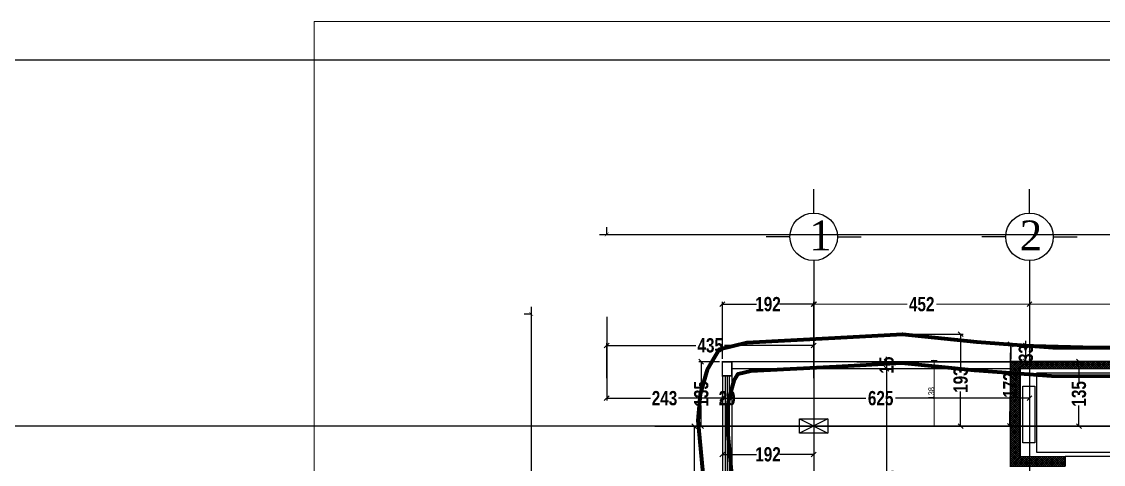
# Model space of a CAD drawing. Extents: x 250879 to 348495, y -51522 to -9360.
# Drawn here: x 334812 to 337084, y -42822 to -41892 of the extents above; entities that cross this region are included whole.
import ezdxf

# ---------------------------------------------------------------- set-up
doc = ezdxf.new("R2010")
doc.units = 0
doc.layers.get('0').update_dxf_attribs({"linetype": 'CONTINUOUS'})
doc.layers.get('DEFPOINTS').update_dxf_attribs({"color": 9, "linetype": 'CONTINUOUS'})
for name, color, linetype in [('AXIS', 1, 'CONTINUOUS'), ('COLUMN', 5, 'CONTINUOUS'), ('FURNITURE', 4, 'CONTINUOUS'), ('TEXT', 3, 'CONTINUOUS'), ('WALL', 7, 'CONTINUOUS'), ('WALL1', 2, 'CONTINUOUS')]:
    doc.layers.add(name, color=color, linetype=linetype)
for name, color, linetype, lineweight in [('dimention', 151, 'CONTINUOUS', 13), ('excavation border', 5, 'CONTINUOUS', 30), ('VIS', 8, 'CONTINUOUS', 18)]:
    doc.layers.add(name, color=color, linetype=linetype, lineweight=lineweight)
doc.styles.add('CITYBLUEPRINT', font='cityb___.ttf', dxfattribs={"width": 0.8})
doc.styles.get("Standard").update_dxf_attribs({"font": 'sanss___.ttf', "height": 15})
doc.styles.add('style2', font='romantic.ttf', dxfattribs={"height": 50})
doc.styles.add('yon', font='ARIALN.TTF')
doc.dimstyles.new('50', dxfattribs={"dimtxt": 30, "dimasz": 10, "dimexe": 5, "dimexo": 6, "dimgap": 5, "dimtad": 0, "dimdec": 0, "dimdsep": 46, "dimtxsty": 'CITYBLUEPRINT', "dimblk1": 'OBLIQUE', "dimblk2": 'OBLIQUE', "dimsah": 1, "dimcen": 0.05, "dimdle": 0.03, "dimclrd": 24, "dimclre": 22, "dimclrt": 30, "dimadec": 0, "dimazin": 0, "dimtfac": 1, "dimtdec": 0, "dimtix": 1, "dimtmove": 0, "dimatfit": 3, "dimldrblk": 'OBLIQUE', "dimfxl": 1, "dimtolj": 1, "dimtzin": 0, "dimarcsym": 0})
doc.dimstyles.new('CM', dxfattribs={"dimscale": 0, "dimtxt": 12, "dimasz": 0.4, "dimexe": 50, "dimexo": 1000, "dimgap": 0.03, "dimtad": 1, "dimdec": 0, "dimzin": 0, "dimdsep": 46, "dimtxsty": 'yon', "dimblk": 'Ar thick3', "dimcen": 3, "dimdle": 8, "dimse1": 1, "dimse2": 1, "dimclrd": 8, "dimclre": 8, "dimclrt": 30, "dimadec": 0, "dimazin": 0, "dimtfac": 1, "dimtdec": 0, "dimtix": 1, "dimtmove": 1, "dimatfit": 3, "dimfxl": 50, "dimtolj": 1, "dimtzin": 0, "dimlwd": 9, "dimarcsym": 0})
doc.dimstyles.new('STANDARD$0', dxfattribs={"dimscale": 0, "dimtxt": 12, "dimasz": 8, "dimexe": 15, "dimexo": 0.0625, "dimgap": 2, "dimtad": 1, "dimdec": 0, "dimzin": 0, "dimdsep": 46, "dimtxsty": 'Standard', "dimblk1": 'ARCHTICK', "dimblk2": 'ARCHTICK', "dimsah": 1, "dimcen": 0.09, "dimdle": 15, "dimclrd": 3, "dimclre": 3, "dimclrt": 3, "dimazin": 0, "dimtfac": 1, "dimtdec": 0, "dimtofl": 0, "dimtmove": 1, "dimatfit": 3, "dimldrblk": 'ARCHTICK', "dimfxl": 1.0455, "dimfxlon": 1, "dimtolj": 1, "dimtzin": 0, "dimarcsym": 0})

# ---------------------------------------------------------------- blocks, each defined once
blk = doc.blocks.new('_ARCHTICK')
at = {"color": 0, "linetype": 'ByBlock', "const_width": 0.15}
blk.add_lwpolyline([(-0.5, -0.5), (0.5, 0.5)], dxfattribs=at)
blk = doc.blocks.new('*D2175')
at = {"layer": 'DEFPOINTS', "color": 0, "linetype": 'Continuous', "transparency": 16777216}
for p in [(338355.8, -42339), (336040.8, -42440.7), (338355.8, -42440.7)]:
    blk.add_point(p, dxfattribs=at)
at = {"layer": 'WALL', "color": 3, "linetype": 'Continuous', "lineweight": -2, "transparency": 16777216}
for p, q in [((336040.8, -42340), (336040.8, -42324)), ((338355.8, -42340), (338355.8, -42324)), ((336025.8, -42339), (338370.8, -42339))]:
    blk.add_line(p, q, dxfattribs=at)
at = {"layer": 'WALL', "color": 3, "linetype": 'Continuous', "lineweight": -2, "transparency": 16777216, "xscale": 8, "yscale": 8, "zscale": 8, "rotation": 180}
blk.add_blockref('_ARCHTICK', (336040.8, -42339), dxfattribs=at)
at = {"layer": 'WALL', "color": 3, "linetype": 'Continuous', "lineweight": -2, "transparency": 16777216, "xscale": 8, "yscale": 8, "zscale": 8}
blk.add_blockref('_ARCHTICK', (338355.8, -42339), dxfattribs=at)
at = {"layer": 'WALL', "color": 3, "linetype": 'Continuous', "transparency": 16777216, "insert": (337198.3, -42329.2), "char_height": 15, "attachment_point": 5}
blk.add_mtext('\\A1;2315', dxfattribs=at)
blk = doc.blocks.new('*D2176')
at = {"layer": 'DEFPOINTS', "color": 0, "linetype": 'Continuous', "transparency": 16777216}
for p in [(336040.8, -42506.4), (335882.5, -46217.4), (336040.8, -46217.4)]:
    blk.add_point(p, dxfattribs=at)
at = {"layer": 'WALL', "color": 3, "linetype": 'Continuous', "lineweight": -2, "transparency": 16777216}
for p, q in [((335882.5, -42491.4), (335882.5, -46232.4)), ((335883.5, -42506.4), (335867.5, -42506.4)), ((335883.5, -46217.4), (335867.5, -46217.4))]:
    blk.add_line(p, q, dxfattribs=at)
at = {"layer": 'WALL', "color": 3, "linetype": 'Continuous', "lineweight": -2, "transparency": 16777216, "xscale": 8, "yscale": 8, "zscale": 8}
for p, rotation in [((335882.5, -42506.4), 90), ((335882.5, -46217.4), 270)]:
    blk.add_blockref('_ARCHTICK', p, dxfattribs=dict(at, rotation=rotation))
at = {"layer": 'WALL', "color": 3, "linetype": 'Continuous', "transparency": 16777216, "insert": (335872.7, -44361.9), "char_height": 15, "attachment_point": 5, "rotation": 90}
blk.add_mtext('\\A1;3711', dxfattribs=at)
blk = doc.blocks.new('COLUMN')
at = {"layer": 'AXIS'}
for p, q in [((236924.7, -9644.3), (236984.7, -9674.3)), ((236984.7, -9644.3), (236924.7, -9674.3))]:
    blk.add_line(p, q, dxfattribs=at)
at = {"layer": 'COLUMN'}
blk.add_lwpolyline([(236924.7, -9644.3), (236984.7, -9644.3), (236984.7, -9674.3), (236924.7, -9674.3)], close=True, dxfattribs=at)
blk = doc.blocks.new('_Oblique')
at = {"color": 0, "lineweight": -2}
blk.add_line((-0.5, -0.5), (0.5, 0.5), dxfattribs=at)
blk = doc.blocks.new('*D2162')
at = {"layer": 'DEFPOINTS', "color": 0, "linetype": 'Continuous', "lineweight": 5, "transparency": 16777216}
for p in [(328031, -10833.2), (327578.5, -10845.6), (328031, -10845.6)]:
    blk.add_point(p, dxfattribs=at)
at = {"layer": 'VIS', "color": 22, "linetype": 'Continuous', "lineweight": -2, "transparency": 16777216}
for p, q in [((327578.5, -10839.6), (327578.5, -10828.2)), ((328031, -10839.6), (328031, -10828.2))]:
    blk.add_line(p, q, dxfattribs=at)
at = {"layer": 'VIS', "color": 24, "linetype": 'Continuous', "lineweight": -2, "transparency": 16777216}
for p, q in [((327578.5, -10833.2), (327773.9, -10833.2)), ((328031, -10833.2), (327835.6, -10833.2))]:
    blk.add_line(p, q, dxfattribs=at)
at = {"layer": 'VIS', "color": 24, "linetype": 'Continuous', "lineweight": -2, "transparency": 16777216, "xscale": 10, "yscale": 10, "zscale": 10, "rotation": 180}
blk.add_blockref('_Oblique', (327578.5, -10833.2), dxfattribs=at)
at = {"layer": 'VIS', "color": 24, "linetype": 'Continuous', "lineweight": -2, "transparency": 16777216, "xscale": 10, "yscale": 10, "zscale": 10}
blk.add_blockref('_Oblique', (328031, -10833.2), dxfattribs=at)
at = {"layer": 'VIS', "color": 30, "linetype": 'Continuous', "lineweight": 5, "transparency": 16777216, "insert": (327804.7, -10833.2), "char_height": 30, "attachment_point": 5, "style": 'CITYBLUEPRINT'}
blk.add_mtext('\\A1;452', dxfattribs=at)
blk = doc.blocks.new('*D2163')
at = {"layer": 'DEFPOINTS', "color": 0, "linetype": 'Continuous', "lineweight": 5, "transparency": 16777216}
for p in [(328671.3, -10833.2), (328671.3, -10833.2), (328031, -10845.6)]:
    blk.add_point(p, dxfattribs=at)
at = {"layer": 'VIS', "color": 24, "linetype": 'Continuous', "lineweight": -2, "transparency": 16777216}
for p, q in [((328030.9, -10833.2), (328317.6, -10833.2)), ((328671.3, -10833.2), (328384.6, -10833.2))]:
    blk.add_line(p, q, dxfattribs=at)
at = {"layer": 'VIS', "color": 22, "linetype": 'Continuous', "lineweight": -2, "transparency": 16777216}
for p, q in [((328031, -10839.6), (328031, -10828.2)), ((328671.3, -10827.2), (328671.3, -10828.2))]:
    blk.add_line(p, q, dxfattribs=at)
at = {"layer": 'VIS', "color": 24, "linetype": 'Continuous', "lineweight": -2, "transparency": 16777216, "xscale": 10, "yscale": 10, "zscale": 10, "rotation": 180}
blk.add_blockref('_Oblique', (328031, -10833.2), dxfattribs=at)
at = {"layer": 'VIS', "color": 24, "linetype": 'Continuous', "lineweight": -2, "transparency": 16777216, "xscale": 10, "yscale": 10, "zscale": 10}
blk.add_blockref('_Oblique', (328671.3, -10833.2), dxfattribs=at)
at = {"layer": 'VIS', "color": 30, "linetype": 'Continuous', "lineweight": 5, "transparency": 16777216, "insert": (328351.1, -10833.2), "char_height": 30, "attachment_point": 5, "style": 'CITYBLUEPRINT'}
blk.add_mtext('\\A1;640', dxfattribs=at)
blk = doc.blocks.new('*D2179')
at = {"layer": 'DEFPOINTS', "color": 0, "linetype": 'Continuous', "transparency": 16777216}
for p in [(336616, -42606.3), (336616, -42620.9), (336628.4, -42620.9)]:
    blk.add_point(p, dxfattribs=at)
at = {"layer": 'VIS', "color": 22, "linetype": 'Continuous', "lineweight": -2, "transparency": 16777216}
for p, q in [((336622, -42606.3), (336633.4, -42606.3)), ((336622, -42620.9), (336633.4, -42620.9))]:
    blk.add_line(p, q, dxfattribs=at)
at = {"layer": 'VIS', "color": 24, "linetype": 'Continuous', "lineweight": -2, "transparency": 16777216}
for p, q in [((336628.4, -42606.3), (336628.4, -42596.3)), ((336628.4, -42606.3), (336628.4, -42620.9)), ((336628.4, -42620.9), (336628.4, -42630.9))]:
    blk.add_line(p, q, dxfattribs=at)
at = {"layer": 'VIS', "color": 24, "linetype": 'Continuous', "lineweight": -2, "transparency": 16777216, "xscale": 10, "yscale": 10, "zscale": 10}
for p, rotation in [((336628.4, -42606.3), 270), ((336628.4, -42620.9), 90)]:
    blk.add_blockref('_Oblique', p, dxfattribs=dict(at, rotation=rotation))
at = {"layer": 'VIS', "color": 30, "linetype": 'Continuous', "lineweight": 5, "transparency": 16777216, "insert": (336628.4, -42613.6), "char_height": 30, "attachment_point": 5, "rotation": 90, "style": 'CITYBLUEPRINT'}
blk.add_mtext('\\A1;15', dxfattribs=at)
blk = doc.blocks.new('*D2180')
at = {"layer": 'DEFPOINTS', "color": 0, "linetype": 'Continuous', "transparency": 16777216}
for p in [(336616, -42620.9), (336628.4, -43101.8), (336632.7, -43101.8)]:
    blk.add_point(p, dxfattribs=at)
at = {"layer": 'VIS', "color": 22, "linetype": 'Continuous', "lineweight": -2, "transparency": 16777216}
for p, q in [((336622, -42620.9), (336633.4, -42620.9)), ((336626.7, -43101.8), (336623.4, -43101.8))]:
    blk.add_line(p, q, dxfattribs=at)
at = {"layer": 'VIS', "color": 24, "linetype": 'Continuous', "lineweight": -2, "transparency": 16777216}
for p, q in [((336628.4, -42620.8), (336628.4, -42836.9)), ((336628.4, -43101.9), (336628.4, -42885.8))]:
    blk.add_line(p, q, dxfattribs=at)
at = {"layer": 'VIS', "color": 24, "linetype": 'Continuous', "lineweight": -2, "transparency": 16777216, "xscale": 10, "yscale": 10, "zscale": 10}
for p, rotation in [((336628.4, -42620.9), 90), ((336628.4, -43101.8), 270)]:
    blk.add_blockref('_Oblique', p, dxfattribs=dict(at, rotation=rotation))
at = {"layer": 'VIS', "color": 30, "linetype": 'Continuous', "lineweight": 5, "transparency": 16777216, "insert": (336628.4, -42861.4), "char_height": 30, "attachment_point": 5, "rotation": 90, "style": 'CITYBLUEPRINT'}
blk.add_mtext('\\A1;481', dxfattribs=at)
blk = doc.blocks.new('*D2226')
at = {"layer": 'DEFPOINTS', "color": 0, "linetype": 'Continuous', "transparency": 16777216}
for p in [(336283.7, -42690.1), (336303.7, -42683.1), (336303.7, -42690.1)]:
    blk.add_point(p, dxfattribs=at)
at = {"layer": 'VIS', "color": 24, "linetype": 'Continuous', "lineweight": -2, "transparency": 16777216}
for p, q in [((336283.7, -42683.1), (336273.7, -42683.1)), ((336283.7, -42683.1), (336303.7, -42683.1)), ((336303.7, -42683.1), (336313.7, -42683.1))]:
    blk.add_line(p, q, dxfattribs=at)
at = {"layer": 'VIS', "color": 22, "linetype": 'Continuous', "lineweight": -2, "transparency": 16777216}
for p, q in [((336283.7, -42684.1), (336283.7, -42678.1)), ((336303.7, -42684.1), (336303.7, -42678.1))]:
    blk.add_line(p, q, dxfattribs=at)
at = {"layer": 'VIS', "color": 24, "linetype": 'Continuous', "lineweight": -2, "transparency": 16777216, "xscale": 10, "yscale": 10, "zscale": 10}
blk.add_blockref('_Oblique', (336283.7, -42683.1), dxfattribs=at)
at = {"layer": 'VIS', "color": 24, "linetype": 'Continuous', "lineweight": -2, "transparency": 16777216, "xscale": 10, "yscale": 10, "zscale": 10, "rotation": 180}
blk.add_blockref('_Oblique', (336303.7, -42683.1), dxfattribs=at)
at = {"layer": 'VIS', "color": 30, "linetype": 'Continuous', "lineweight": 5, "transparency": 16777216, "insert": (336293.7, -42683.1), "char_height": 30, "attachment_point": 5, "style": 'CITYBLUEPRINT'}
blk.add_mtext('\\A1;20', dxfattribs=at)
blk = doc.blocks.new('*D2227')
at = {"layer": 'DEFPOINTS', "color": 0, "linetype": 'Continuous', "transparency": 16777216}
for p in [(336303.7, -42690.1), (336928.4, -42683.1), (336928.4, -42683.2)]:
    blk.add_point(p, dxfattribs=at)
at = {"layer": 'VIS', "color": 24, "linetype": 'Continuous', "lineweight": -2, "transparency": 16777216}
for p, q in [((336303.6, -42683.1), (336585, -42683.1)), ((336928.4, -42683.1), (336647.1, -42683.1))]:
    blk.add_line(p, q, dxfattribs=at)
at = {"layer": 'VIS', "color": 22, "linetype": 'Continuous', "lineweight": -2, "transparency": 16777216}
for p, q in [((336303.7, -42684.1), (336303.7, -42678.1)), ((336928.4, -42677.2), (336928.4, -42678.1))]:
    blk.add_line(p, q, dxfattribs=at)
at = {"layer": 'VIS', "color": 24, "linetype": 'Continuous', "lineweight": -2, "transparency": 16777216, "xscale": 10, "yscale": 10, "zscale": 10, "rotation": 180}
blk.add_blockref('_Oblique', (336303.7, -42683.1), dxfattribs=at)
at = {"layer": 'VIS', "color": 24, "linetype": 'Continuous', "lineweight": -2, "transparency": 16777216, "xscale": 10, "yscale": 10, "zscale": 10}
blk.add_blockref('_Oblique', (336928.4, -42683.1), dxfattribs=at)
at = {"layer": 'VIS', "color": 30, "linetype": 'Continuous', "lineweight": 5, "transparency": 16777216, "insert": (336616, -42683.1), "char_height": 30, "attachment_point": 5, "style": 'CITYBLUEPRINT'}
blk.add_mtext('\\A1;625', dxfattribs=at)
blk = doc.blocks.new('huy')
at = {"layer": 'AXIS'}
h = blk.add_hatch(dxfattribs=at)
h.set_pattern_fill('ANSI37', color=256, style=0)
h.set_pattern_definition([(45, (-12919.7087, 458.9356), (-2.24506403, 2.24506403), []), (135, (-12919.7087, 458.9356), (-2.24506403, -2.24506403), [])])
h.paths.add_polyline_path([(322259.9, -40340.6), (322280.3, -40340.6), (322280.3, -40155.5), (322259.9, -40155.5)], flags=17)
h.paths.add_polyline_path([(322259.9, -40340.6), (322259.9, -40360.6), (322375, -40360.6), (322375, -40340.6)])
h.paths.add_polyline_path([(322259.9, -40140.5), (322259.9, -40155.5), (322500, -40155.5), (322500, -40340.6), (322490, -40340.6), (322490, -40360.6), (322520, -40360.6), (322520, -40140.5)])
at = {"layer": 'FURNITURE'}
blk.add_line((322490, -40340.6), (322375, -40340.6), dxfattribs=at)
at = {"layer": 'FURNITURE', "ltscale": 3}
for points in [[(322490.6, -40165), (322314.9, -40165), (322314.9, -40331.4), (322490.6, -40331.4)], [(322311.5, -40311.6), (322286.2, -40311.6), (322286.2, -40192.7), (322311.5, -40192.7)]]:
    blk.add_lwpolyline(points, close=True, dxfattribs=at)
at = {"layer": 'WALL', "ltscale": 3}
blk.add_line((322259.9, -40140.5), (322425, -40140.5), dxfattribs=at)
blk.add_line((322259.9, -40140.5), (322425, -40140.5), dxfattribs=at)
blk.add_line((322259.9, -40140.5), (322425, -40140.5), dxfattribs=at)
at = {"layer": 'WALL', "linetype": 'Continuous', "const_width": 3}
for points in [[(322375, -40360.6), (322259.9, -40360.6), (322259.9, -40140.5), (322485, -40140.5)], [(322259.9, -40140.5), (322425, -40140.5)], [(322259.9, -40140.5), (322425, -40140.5)], [(322490, -40340.6), (322500, -40340.6), (322500, -40155.5), (322280.3, -40155.5), (322280.3, -40340.6), (322375, -40340.6)], [(322485, -40140.5), (322520, -40140.5), (322520, -40360.6), (322490, -40360.6)], [(322375, -40340.6), (322375, -40360.6)], [(322490, -40340.6), (322490, -40360.6)], [(322500, -40340.6), (322490, -40340.6), (322490, -40360.6)]]:
    blk.add_lwpolyline(points, dxfattribs=at)
blk = doc.blocks.new('*D2244')
at = {"layer": 'DEFPOINTS', "color": 0, "linetype": 'Continuous', "transparency": 16777216}
for p in [(336040.8, -42506.4), (336040.8, -42683.1), (336283.7, -42690.1)]:
    blk.add_point(p, dxfattribs=at)
at = {"layer": 'VIS', "color": 22, "linetype": 'Continuous', "lineweight": -2, "transparency": 16777216}
for p, q in [((336040.8, -42512.4), (336040.8, -42688.1)), ((336283.7, -42684.1), (336283.7, -42678.1))]:
    blk.add_line(p, q, dxfattribs=at)
at = {"layer": 'VIS', "color": 24, "linetype": 'Continuous', "lineweight": -2, "transparency": 16777216}
for p, q in [((336040.8, -42683.1), (336132.6, -42683.1)), ((336283.7, -42683.1), (336191.9, -42683.1))]:
    blk.add_line(p, q, dxfattribs=at)
at = {"layer": 'VIS', "color": 24, "linetype": 'Continuous', "lineweight": -2, "transparency": 16777216, "xscale": 10, "yscale": 10, "zscale": 10, "rotation": 180}
blk.add_blockref('_Oblique', (336040.8, -42683.1), dxfattribs=at)
at = {"layer": 'VIS', "color": 24, "linetype": 'Continuous', "lineweight": -2, "transparency": 16777216, "xscale": 10, "yscale": 10, "zscale": 10}
blk.add_blockref('_Oblique', (336283.7, -42683.1), dxfattribs=at)
at = {"layer": 'VIS', "color": 30, "linetype": 'Continuous', "lineweight": 5, "transparency": 16777216, "insert": (336162.2, -42683.1), "char_height": 30, "attachment_point": 5, "style": 'CITYBLUEPRINT'}
blk.add_mtext('\\A1;243', dxfattribs=at)
blk = doc.blocks.new('*D2245')
at = {"layer": 'DEFPOINTS', "color": 0, "linetype": 'Continuous', "transparency": 16777216}
for p in [(336283.7, -42606.3), (336239.4, -42741.6), (336303.7, -42741.6)]:
    blk.add_point(p, dxfattribs=at)
at = {"layer": 'VIS', "color": 22, "linetype": 'Continuous', "lineweight": -2, "transparency": 16777216}
for p, q in [((336277.7, -42606.3), (336234.4, -42606.3)), ((336297.7, -42741.6), (336234.4, -42741.6))]:
    blk.add_line(p, q, dxfattribs=at)
at = {"layer": 'VIS', "color": 24, "linetype": 'Continuous', "lineweight": -2, "transparency": 16777216}
for p, q in [((336239.4, -42606.3), (336239.4, -42649.6)), ((336239.4, -42741.6), (336239.4, -42698.2))]:
    blk.add_line(p, q, dxfattribs=at)
at = {"layer": 'VIS', "color": 24, "linetype": 'Continuous', "lineweight": -2, "transparency": 16777216, "xscale": 10, "yscale": 10, "zscale": 10}
for p, rotation in [((336239.4, -42606.3), 90), ((336239.4, -42741.6), 270)]:
    blk.add_blockref('_Oblique', p, dxfattribs=dict(at, rotation=rotation))
at = {"layer": 'VIS', "color": 30, "linetype": 'Continuous', "lineweight": 5, "transparency": 16777216, "insert": (336239.4, -42673.9), "char_height": 30, "attachment_point": 5, "rotation": 90, "style": 'CITYBLUEPRINT'}
blk.add_mtext('\\A1;135', dxfattribs=at)
blk = doc.blocks.new('*D2246')
at = {"layer": 'DEFPOINTS', "color": 0, "linetype": 'Continuous', "transparency": 16777216}
for p in [(336303.7, -42741.6), (336224.5, -43106.8), (336224.5, -43106.8)]:
    blk.add_point(p, dxfattribs=at)
at = {"layer": 'VIS', "color": 22, "linetype": 'Continuous', "lineweight": -2, "transparency": 16777216}
for p, q in [((336297.7, -42741.6), (336219.5, -42741.6)), ((336218.5, -43106.8), (336219.5, -43106.8))]:
    blk.add_line(p, q, dxfattribs=at)
at = {"layer": 'VIS', "color": 24, "linetype": 'Continuous', "lineweight": -2, "transparency": 16777216}
for p, q in [((336224.5, -42741.5), (336224.5, -42893.4)), ((336224.5, -43106.9), (336224.5, -42955))]:
    blk.add_line(p, q, dxfattribs=at)
at = {"layer": 'VIS', "color": 24, "linetype": 'Continuous', "lineweight": -2, "transparency": 16777216, "xscale": 10, "yscale": 10, "zscale": 10}
for p, rotation in [((336224.5, -42741.6), 90), ((336224.5, -43106.8), 270)]:
    blk.add_blockref('_Oblique', p, dxfattribs=dict(at, rotation=rotation))
at = {"layer": 'VIS', "color": 30, "linetype": 'Continuous', "lineweight": 5, "transparency": 16777216, "insert": (336224.5, -42924.2), "char_height": 30, "attachment_point": 5, "rotation": 90, "style": 'CITYBLUEPRINT'}
blk.add_mtext('\\A1;365', dxfattribs=at)
blk = doc.blocks.new('*D2254')
at = {"layer": 'DEFPOINTS', "color": 0, "linetype": 'Continuous', "transparency": 16777216}
for p in [(336475.4, -42485.5), (336283.7, -42606.3), (336475.4, -42620.8)]:
    blk.add_point(p, dxfattribs=at)
at = {"layer": 'VIS', "color": 24, "linetype": 'Continuous', "lineweight": -2, "transparency": 16777216}
for p, q in [((336283.6, -42485.5), (336355.2, -42485.5)), ((336475.5, -42485.5), (336403.9, -42485.5))]:
    blk.add_line(p, q, dxfattribs=at)
at = {"layer": 'VIS', "color": 22, "linetype": 'Continuous', "lineweight": -2, "transparency": 16777216}
for p, q in [((336283.7, -42600.3), (336283.7, -42480.5)), ((336475.4, -42614.8), (336475.4, -42480.5))]:
    blk.add_line(p, q, dxfattribs=at)
at = {"layer": 'VIS', "color": 24, "linetype": 'Continuous', "lineweight": -2, "transparency": 16777216, "xscale": 10, "yscale": 10, "zscale": 10, "rotation": 180}
blk.add_blockref('_Oblique', (336283.7, -42485.5), dxfattribs=at)
at = {"layer": 'VIS', "color": 24, "linetype": 'Continuous', "lineweight": -2, "transparency": 16777216, "xscale": 10, "yscale": 10, "zscale": 10}
blk.add_blockref('_Oblique', (336475.4, -42485.5), dxfattribs=at)
at = {"layer": 'VIS', "color": 30, "linetype": 'Continuous', "lineweight": 5, "transparency": 16777216, "insert": (336379.5, -42485.5), "char_height": 30, "attachment_point": 5, "style": 'CITYBLUEPRINT'}
blk.add_mtext('\\A1;192', dxfattribs=at)
blk = doc.blocks.new('*D2265')
at = {"layer": 'DEFPOINTS', "color": 0, "linetype": 'Continuous', "transparency": 16777216}
for p in [(336283.7, -42790.1), (336283.7, -42801.1), (336475.4, -42790.1)]:
    blk.add_point(p, dxfattribs=at)
at = {"layer": 'VIS', "color": 24, "linetype": 'Continuous', "lineweight": -2, "transparency": 16777216}
for p, q in [((336283.6, -42801.1), (336355.2, -42801.1)), ((336475.5, -42801.1), (336403.9, -42801.1))]:
    blk.add_line(p, q, dxfattribs=at)
at = {"layer": 'VIS', "color": 22, "linetype": 'Continuous', "lineweight": -2, "transparency": 16777216}
for p, q in [((336283.7, -42796.1), (336283.7, -42806.1)), ((336475.4, -42796.1), (336475.4, -42806.1))]:
    blk.add_line(p, q, dxfattribs=at)
at = {"layer": 'VIS', "color": 24, "linetype": 'Continuous', "lineweight": -2, "transparency": 16777216, "xscale": 10, "yscale": 10, "zscale": 10, "rotation": 180}
blk.add_blockref('_Oblique', (336283.7, -42801.1), dxfattribs=at)
at = {"layer": 'VIS', "color": 24, "linetype": 'Continuous', "lineweight": -2, "transparency": 16777216, "xscale": 10, "yscale": 10, "zscale": 10}
blk.add_blockref('_Oblique', (336475.4, -42801.1), dxfattribs=at)
at = {"layer": 'VIS', "color": 30, "linetype": 'Continuous', "lineweight": 5, "transparency": 16777216, "insert": (336379.5, -42801.1), "char_height": 30, "attachment_point": 5, "style": 'CITYBLUEPRINT'}
blk.add_mtext('\\A1;192', dxfattribs=at)
blk = doc.blocks.new('*D2267')
at = {"layer": 'DEFPOINTS', "color": 0, "linetype": 'Continuous', "transparency": 16777216}
for p in [(336040.8, -42572.1), (336040.8, -42646.7), (336475.4, -42646.7)]:
    blk.add_point(p, dxfattribs=at)
at = {"layer": 'VIS', "color": 22, "linetype": 'Continuous', "lineweight": -2, "transparency": 16777216}
for p, q in [((336040.8, -42640.7), (336040.8, -42567.1)), ((336475.4, -42640.7), (336475.4, -42567.1))]:
    blk.add_line(p, q, dxfattribs=at)
at = {"layer": 'VIS', "color": 24, "linetype": 'Continuous', "lineweight": -2, "transparency": 16777216}
for p, q in [((336040.8, -42572.1), (336228.1, -42572.1)), ((336475.5, -42572.1), (336288.1, -42572.1))]:
    blk.add_line(p, q, dxfattribs=at)
at = {"layer": 'VIS', "color": 24, "linetype": 'Continuous', "lineweight": -2, "transparency": 16777216, "xscale": 10, "yscale": 10, "zscale": 10, "rotation": 180}
blk.add_blockref('_Oblique', (336040.8, -42572.1), dxfattribs=at)
at = {"layer": 'VIS', "color": 24, "linetype": 'Continuous', "lineweight": -2, "transparency": 16777216, "xscale": 10, "yscale": 10, "zscale": 10}
blk.add_blockref('_Oblique', (336475.4, -42572.1), dxfattribs=at)
at = {"layer": 'VIS', "color": 30, "linetype": 'Continuous', "lineweight": 5, "transparency": 16777216, "insert": (336258.1, -42572.1), "char_height": 30, "attachment_point": 5, "style": 'CITYBLUEPRINT'}
blk.add_mtext('\\A1;435', dxfattribs=at)
blk = doc.blocks.new('Ar thick3')
at = {"layer": 'dimention'}
blk.add_line((0, 16.2), (0, -16.2), dxfattribs=at)
at = {"layer": 'dimention', "const_width": 1.5}
blk.add_lwpolyline([(-5, -5.1), (5, 4.9)], dxfattribs=at)
blk = doc.blocks.new('*D2269')
at = {"layer": 'DEFPOINTS', "color": 0, "linetype": 'Continuous', "transparency": 16777216}
for p in [(336475.4, -42603.9), (336728.5, -42603.9), (336560.1, -42741.6)]:
    blk.add_point(p, dxfattribs=at)
at = {"layer": 'VIS', "color": 8, "linetype": 'Continuous', "lineweight": 9, "transparency": 16777216}
blk.add_line((336728.5, -42741.2), (336728.5, -42604.3), dxfattribs=at)
at = {"layer": 'VIS', "color": 8, "linetype": 'Continuous', "lineweight": 9, "transparency": 16777216, "xscale": 0.4, "yscale": 0.4, "zscale": 0.4}
for p, rotation in [((336728.5, -42603.9), 90), ((336728.5, -42741.6), 270)]:
    blk.add_blockref('Ar thick3', p, dxfattribs=dict(at, rotation=rotation))
at = {"layer": 'VIS', "color": 30, "linetype": 'Continuous', "lineweight": 5, "transparency": 16777216, "insert": (336722.3, -42672.7), "char_height": 12, "attachment_point": 5, "rotation": 90, "style": 'yon'}
blk.add_mtext('\\A1;138', dxfattribs=at)
blk = doc.blocks.new('*D2271')
at = {"layer": 'DEFPOINTS', "color": 0, "linetype": 'Continuous', "transparency": 16777216}
for p in [(336920.9, -42572.5), (336928.4, -42572.5), (336928.4, -42605.7)]:
    blk.add_point(p, dxfattribs=at)
at = {"layer": 'WALL', "color": 22, "linetype": 'Continuous', "lineweight": -2, "transparency": 16777216}
for p, q in [((336922.4, -42572.5), (336915.9, -42572.5)), ((336922.4, -42605.7), (336915.9, -42605.7))]:
    blk.add_line(p, q, dxfattribs=at)
at = {"layer": 'WALL', "color": 24, "linetype": 'Continuous', "lineweight": -2, "transparency": 16777216}
for p, q in [((336920.9, -42572.5), (336920.9, -42562.5)), ((336920.9, -42605.7), (336920.9, -42572.5)), ((336920.9, -42605.7), (336920.9, -42615.7))]:
    blk.add_line(p, q, dxfattribs=at)
at = {"layer": 'WALL', "color": 24, "linetype": 'Continuous', "lineweight": -2, "transparency": 16777216, "xscale": 10, "yscale": 10, "zscale": 10}
for p, rotation in [((336920.9, -42572.5), 270), ((336920.9, -42605.7), 90)]:
    blk.add_blockref('_Oblique', p, dxfattribs=dict(at, rotation=rotation))
at = {"layer": 'WALL', "color": 30, "linetype": 'Continuous', "transparency": 16777216, "insert": (336920.9, -42589.1), "char_height": 30, "attachment_point": 5, "rotation": 90, "style": 'CITYBLUEPRINT'}
blk.add_mtext('\\A1;33', dxfattribs=at)
blk = doc.blocks.new('*D2272')
at = {"layer": 'DEFPOINTS', "color": 0, "linetype": 'Continuous', "transparency": 16777216}
for p in [(336661.8, -42548.4), (336784, -42548.4), (336796.2, -42741.6)]:
    blk.add_point(p, dxfattribs=at)
at = {"layer": 'WALL', "color": 22, "linetype": 'Continuous', "lineweight": -2, "transparency": 16777216}
for p, q in [((336667.8, -42548.4), (336789, -42548.4)), ((336790.2, -42741.6), (336779, -42741.6))]:
    blk.add_line(p, q, dxfattribs=at)
at = {"layer": 'WALL', "color": 24, "linetype": 'Continuous', "lineweight": -2, "transparency": 16777216}
for p, q in [((336784, -42548.4), (336784, -42620.8)), ((336784, -42741.6), (336784, -42669.2))]:
    blk.add_line(p, q, dxfattribs=at)
at = {"layer": 'WALL', "color": 24, "linetype": 'Continuous', "lineweight": -2, "transparency": 16777216, "xscale": 10, "yscale": 10, "zscale": 10}
for p, rotation in [((336784, -42548.4), 90), ((336784, -42741.6), 270)]:
    blk.add_blockref('_Oblique', p, dxfattribs=dict(at, rotation=rotation))
at = {"layer": 'WALL', "color": 30, "linetype": 'Continuous', "transparency": 16777216, "insert": (336784, -42645), "char_height": 30, "attachment_point": 5, "rotation": 90, "style": 'CITYBLUEPRINT'}
blk.add_mtext('\\A1;193', dxfattribs=at)
blk = doc.blocks.new('*D2273')
at = {"layer": 'DEFPOINTS', "color": 0, "linetype": 'Continuous', "transparency": 16777216}
for p in [(336889, -42569.7), (336890.5, -42569.7), (336888.5, -42741.6)]:
    blk.add_point(p, dxfattribs=at)
at = {"layer": 'WALL', "color": 22, "linetype": 'Continuous', "lineweight": -2, "transparency": 16777216}
for p, q in [((336884.5, -42569.6), (336884, -42569.6)), ((336882.5, -42741.5), (336882, -42741.5))]:
    blk.add_line(p, q, dxfattribs=at)
at = {"layer": 'WALL', "color": 24, "linetype": 'Continuous', "lineweight": -2, "transparency": 16777216}
for p, q in [((336889, -42569.7), (336888.3, -42631.7)), ((336887, -42741.6), (336887.7, -42679.6))]:
    blk.add_line(p, q, dxfattribs=at)
at = {"layer": 'WALL', "color": 24, "linetype": 'Continuous', "lineweight": -2, "transparency": 16777216, "xscale": 10, "yscale": 10, "zscale": 10}
for p, rotation in [((336889, -42569.7), 89.32256441995582), ((336887, -42741.5), 269.3225644199558)]:
    blk.add_blockref('_Oblique', p, dxfattribs=dict(at, rotation=rotation))
at = {"layer": 'WALL', "color": 30, "linetype": 'Continuous', "transparency": 16777216, "insert": (336888, -42655.6), "char_height": 30, "attachment_point": 5, "rotation": 89.3226, "style": 'CITYBLUEPRINT'}
blk.add_mtext('\\A1;172', dxfattribs=at)
blk = doc.blocks.new('*D2275')
at = {"layer": 'DEFPOINTS', "color": 0, "linetype": 'Continuous', "transparency": 16777216}
for p in [(336560.1, -42606.3), (337032.4, -42606.3), (336560.1, -42741.6)]:
    blk.add_point(p, dxfattribs=at)
at = {"layer": 'WALL', "color": 22, "linetype": 'Continuous', "lineweight": -2, "transparency": 16777216}
for p, q in [((336566.1, -42606.3), (337037.4, -42606.3)), ((336566.1, -42741.6), (337037.4, -42741.6))]:
    blk.add_line(p, q, dxfattribs=at)
at = {"layer": 'WALL', "color": 24, "linetype": 'Continuous', "lineweight": -2, "transparency": 16777216}
for p, q in [((337032.4, -42606.3), (337032.4, -42649.7)), ((337032.4, -42741.6), (337032.4, -42698.2))]:
    blk.add_line(p, q, dxfattribs=at)
at = {"layer": 'WALL', "color": 24, "linetype": 'Continuous', "lineweight": -2, "transparency": 16777216, "xscale": 10, "yscale": 10, "zscale": 10}
for p, rotation in [((337032.4, -42606.3), 90), ((337032.4, -42741.6), 270)]:
    blk.add_blockref('_Oblique', p, dxfattribs=dict(at, rotation=rotation))
at = {"layer": 'WALL', "color": 30, "linetype": 'Continuous', "transparency": 16777216, "insert": (337032.4, -42673.9), "char_height": 30, "attachment_point": 5, "rotation": 90, "style": 'CITYBLUEPRINT'}
blk.add_mtext('\\A1;135', dxfattribs=at)
blk = doc.blocks.new('cbcb')
at = {"layer": 'AXIS'}
for p, q in [((327577.9, -10641.6), (327577.9, -10591.6)), ((328031, -10641.7), (328031, -10591.7)), ((327527.9, -10691.6), (327477.9, -10691.6)), ((327627.9, -10691.6), (327677.9, -10691.6)), ((327981, -10691.7), (327931, -10691.7)), ((328081, -10691.7), (328131, -10691.7)), ((327577.9, -10741.6), (327577.9, -14318.5)), ((327577.9, -10741.6), (327577.9, -10791.6)), ((328031, -10741.7), (328030.4, -14326.1)), ((328031, -10741.7), (328031, -10791.7)), ((327244.3, -11089.2), (329572, -11089.2))]:
    blk.add_line(p, q, dxfattribs=at)
for centre in [(327577.9, -10691.6), (328031, -10691.7)]:
    blk.add_circle(centre, 50, dxfattribs=at)
at = {"layer": 'WALL', "linetype": 'Continuous'}
blk.add_blockref('COLUMN', (90623.2, -1429.9), dxfattribs=at)
at = {"layer": 'TEXT', "char_height": 63, "width": 240.461, "attachment_point": 1, "style": 'style2'}
for s, insert in [('1', (327568.3, -10657.2)), ('2', (328010.2, -10657.3))]:
    blk.add_mtext(s, dxfattribs=dict(at, insert=insert))
at = {"layer": 'VIS', "linetype": 'Continuous', "lineweight": 5}
dim = blk.add_linear_dim(base=(328030.9661, -10833.1982), p1=(327578.4893, -10845.6435), p2=(328030.9661, -10845.6435), dimstyle='50', dxfattribs=at)
dim.commit()
dim.dimension.update_dxf_attribs({"geometry": '*D2162', "text_midpoint": (327804.7277, -10833.1982)})
dim = blk.add_linear_dim(base=(328671.3, -10833.2), p1=(328031, -10845.6), p2=(328671.3, -10833.2), dimstyle='50', override={"dimtmove": 1}, dxfattribs=at)
dim.commit()
dim.dimension.update_dxf_attribs({"geometry": '*D2163', "text_midpoint": (328351.1, -10833.2)})

msp = doc.modelspace()

# ---------------------------------------------------------------- linework, layer by layer
at = {"layer": 'AXIS'}
msp.add_line((323675.07505, -41972.08046), (348494.99403, -41972.08046), dxfattribs=at)
at = {"layer": 'COLUMN', "linetype": 'Continuous', "lineweight": 5}
msp.add_lwpolyline([(339114.11833, -41891.83563), (339114.11833, -47141.83563), (335426.61833, -47141.83563), (335426.61833, -41891.83563)], close=True, dxfattribs=at)
at = {"layer": 'excavation border', "lineweight": 200}
for points in [[(336198.57237, -44322.62281), (336205.79375, -44144.50332), (336200.69251, -43969.46163), (336210.29801, -43837.3663), (336201.60128, -43646.46405), (336210.06208, -43503.15945), (336214.28965, -43312.46945), (336261.43182, -43209.85371), (336258.0139, -43048.62475), (336246.75835, -42878.81807), (336233.18238, -42729.78796), (336237.76141, -42673.8073), (336252.68777, -42622.36374), (336277.51412, -42579.6489), (336334.74621, -42565.81545), (336519.55817, -42556.1587), (336661.83216, -42548.44727), (336818.02006, -42564.27361), (336977.17853, -42576.19936), (337149.12336, -42576.70838)], [(336258.57521, -44323.76849), (336265.82918, -44144.84508), (336260.75602, -43970.76683), (336270.39729, -43838.17962), (336261.68191, -43646.86803), (336270.02287, -43505.59335), (336273.99946, -43326.22398), (336321.71062, -43222.36969), (336317.97181, -43046.00342), (336306.57804, -42874.11158), (336293.4055, -42729.51003), (336297.06898, -42684.7224), (336308.26045, -42646.15108), (336316.51424, -42631.95007), (336343.43399, -42625.44335), (336522.74725, -42616.07391), (336660.42297, -42608.61171), (336812.75316, -42624.04716), (336974.8451, -42636.19271), (337151.40623, -42636.7154)]]:
    msp.add_lwpolyline(points, dxfattribs=at)
at = {"layer": 'FURNITURE', "ltscale": 3}
for points in [[(336303.6533, -42621.29742), (336303.6533, -42621.29742), (336303.6533, -43092.01451), (336303.6533, -43092.01451)], [(336297.97136, -42636.29742), (336297.97136, -43092.01451), (336290.31348, -43092.01451), (336290.31348, -42636.29742)]]:
    msp.add_lwpolyline(points, dxfattribs=at)
at = {"layer": 'VIS', "linetype": 'Continuous', "lineweight": 5}
msp.add_line((335426.61833, -41891.83563), (335426.61833, -47141.83563), dxfattribs=at)
at = {"layer": 'WALL', "color": 4, "linetype": 'Continuous'}
msp.add_xline((336888.45633, -42741.55403), (-1, 0), dxfattribs=at)
at = {"layer": 'WALL', "color": 4, "linetype": 'Continuous', "const_width": 3}
msp.add_lwpolyline([(336888.45633, -42606.38356), (336888.99875, -42569.68604), (337149.12336, -42576.70838), (337309.54422, -42564.00701), (337624.70959, -42586.35152), (337624.70959, -42606.65091), (336888.57247, -42605.73827)], dxfattribs=at)
at = {"layer": 'WALL', "linetype": 'Continuous', "const_width": 3}
for points in [[(336303.6533, -42606.29742), (336283.6533, -42606.29742), (336283.6533, -42621.29742)], [(336303.6533, -42606.29742), (336888.45633, -42606.38356)], [(336303.6533, -42606.29742), (336303.6533, -42621.29742)], [(336303.6533, -42636.29742), (336283.6533, -42636.29742), (336283.6533, -42621.29742)], [(336303.6533, -42620.79003), (336888.45633, -42620.95462)], [(336303.6533, -42636.29742), (336303.6533, -42621.29742)]]:
    msp.add_lwpolyline(points, dxfattribs=at)
at = {"layer": 'WALL', "linetype": 'Continuous'}
msp.add_lwpolyline([(336283.6533, -42606.29742), (336303.6533, -42606.29742), (336303.6533, -42636.29742), (336283.6533, -42636.29742)], close=True, dxfattribs=at)
at = {"layer": 'WALL', "linetype": 'Continuous', "ltscale": 3}
for points in [[(336303.6533, -42637.04215), (336303.6533, -42621.29742)], [(336283.6533, -42636.29742), (336283.6533, -43092.01451)], [(336303.6533, -42637.04215), (336303.6533, -42637.04215)]]:
    msp.add_lwpolyline(points, dxfattribs=at)
at = {"layer": 'WALL1'}
msp.add_line((336294.14242, -43092.01451), (336294.14242, -42636.29742), dxfattribs=at)

# ---------------------------------------------------------------- block references
at = {"layer": 'VIS', "linetype": 'Continuous', "lineweight": 5}
for name, p in [('cbcb', (8897.49344, -31652.34999)), ('huy', (14628.55908, -2465.23881))]:
    msp.add_blockref(name, p, dxfattribs=at)

# ---------------------------------------------------------------- dimensions: what is measured, and where the dimension line sits
for base, p1, p2, picture, middle in [((336475.42593, -42485.54821), (336283.6533, -42606.29742), (336475.42593, -42620.83837), '*D2254', (336379.53961, -42485.54821)), ((336040.81322, -42572.14591), (336475.42604, -42646.74145), (336040.81322, -42646.74145), '*D2267', (336258.11963, -42572.14591)), ((336303.6533, -42683.14527), (336283.6533, -42690.0795), (336303.6533, -42690.0795), '*D2226', (336293.6533, -42683.14527)), ((336283.6533, -42801.08671), (336475.42666, -42790.09161), (336283.6533, -42790.09161), '*D2265', (336379.53998, -42801.08671))]:
    dim = msp.add_linear_dim(base=base, p1=p1, p2=p2, dimstyle='50', dxfattribs=at)
    dim.commit()
    dim.dimension.update_dxf_attribs({"geometry": picture, "text_midpoint": middle})
for base, p1, p2, picture, middle in [((336040.81322, -42683.14527), (336283.6533, -42690.0795), (336040.81322, -42506.38944), '*D2244', (336162.23326, -42683.14527)), ((336928.40271, -42683.14527), (336303.6533, -42690.0795), (336928.40271, -42683.2249), '*D2227', (336616.02801, -42683.14527))]:
    dim = msp.add_linear_dim(base=base, p1=p1, p2=p2, dimstyle='50', override={"dimtmove": 1}, dxfattribs=at)
    dim.commit()
    dim.dimension.update_dxf_attribs({"geometry": picture, "text_midpoint": middle})
dim = msp.add_linear_dim(base=(336239.40789, -42741.55403), p1=(336283.6533, -42606.29742), p2=(336303.6533, -42741.55403), angle=90, dimstyle='50', dxfattribs=at)
dim.commit()
dim.dimension.update_dxf_attribs({"geometry": '*D2245', "text_midpoint": (336239.40789, -42673.92573), "dimtype": 160})
for base, p1, p2, dimstyle, override, picture, middle in [((336728.4906, -42603.94368), (336560.12571, -42741.55403), (336475.42604, -42603.94368), 'CM', {"dimscale": 1}, '*D2269', (336722.33372, -42672.74885)), ((336628.36378, -43101.84992), (336616.02371, -42620.87232), (336632.7148, -43101.84992), '50', {"dimtmove": 1}, '*D2180', (336628.36378, -42861.36112)), ((336224.46496, -43106.84992), (336303.6533, -42741.55403), (336224.46496, -43106.84992), '50', {"dimtmove": 1}, '*D2246', (336224.46496, -42924.20198))]:
    dim = msp.add_linear_dim(base=base, p1=p1, p2=p2, angle=90, dimstyle=dimstyle, override=override, dxfattribs=at)
    dim.commit()
    dim.dimension.update_dxf_attribs({"geometry": picture, "text_midpoint": middle})
dim = msp.add_linear_dim(base=(336628.36378, -42620.87232), p1=(336616.02478, -42606.34343), p2=(336616.02371, -42620.87232), angle=90, dimstyle='50', dxfattribs=at)
dim.commit()
dim.dimension.update_dxf_attribs({"geometry": '*D2179', "text_midpoint": (336628.36378, -42613.60788)})
at = {"layer": 'WALL', "linetype": 'Continuous'}
dim = msp.add_linear_dim(base=(338355.81322, -42338.96747), p1=(336040.81322, -42440.73789), p2=(338355.81322, -42440.73789), dimstyle='STANDARD$0', override={"dimscale": 1}, dxfattribs=at)
dim.commit()
dim.dimension.update_dxf_attribs({"geometry": '*D2175', "text_midpoint": (337198.31322, -42329.23084)})
dim = msp.add_linear_dim(base=(335882.4501, -46217.38944), p1=(336040.81322, -42506.38944), p2=(336040.81322, -46217.38944), angle=90, dimstyle='STANDARD$0', override={"dimscale": 1}, dxfattribs=at)
dim.commit()
dim.dimension.update_dxf_attribs({"geometry": '*D2176', "text_midpoint": (335872.71347, -44361.88944)})
at = {"layer": 'WALL', "color": 4, "linetype": 'Continuous'}
for base, p1, p2, picture, middle in [((336784.00389, -42548.44727), (336796.17247, -42741.55403), (336661.83216, -42548.44727), '*D2272', (336784.00389, -42645.00065)), ((336920.9039, -42572.54581), (336928.41901, -42605.73827), (336928.41901, -42572.54581), '*D2271', (336920.9039, -42589.14204)), ((337032.41442, -42606.3352), (336560.12571, -42741.55403), (336560.14563, -42606.3352), '*D2275', (337032.41442, -42673.94462))]:
    dim = msp.add_linear_dim(base=base, p1=p1, p2=p2, angle=90, dimstyle='50', dxfattribs=at)
    dim.commit()
    dim.dimension.update_dxf_attribs({"geometry": picture, "text_midpoint": middle})
dim = msp.add_aligned_dim(p1=(336888.45633, -42741.55403), p2=(336890.48829, -42569.70366), distance=1.48964, dimstyle='50', dxfattribs=at)
dim.commit()
dim.dimension.update_dxf_attribs({"geometry": '*D2273', "text_midpoint": (336887.98277, -42655.61123)})

doc.saveas('drawing.dxf')
